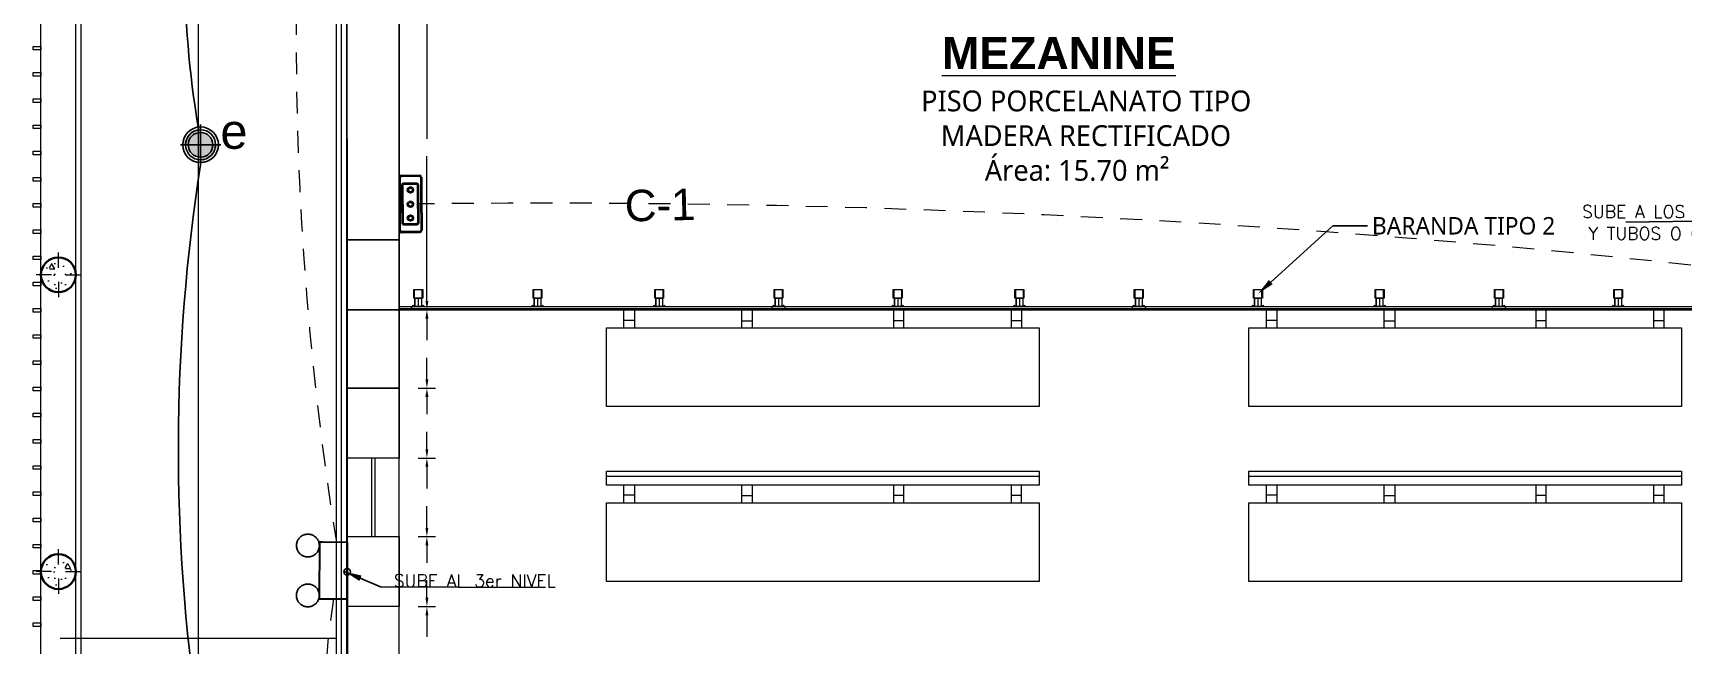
# Model space of a CAD drawing. Header units: metres. Extents: x 44.2 to 92, y 190.7 to 278.8.
# Drawn here: x 64.72 to 74.16, y 267.83 to 271.33 of the extents above; entities that cross this region are included whole.
import ezdxf
from ezdxf import colors
from ezdxf.entities.mleader import LeaderData, LeaderLine
from ezdxf.math import Vec2, Vec3

# ---------------------------------------------------------------- set-up
doc = ezdxf.new("R2010")
doc.units = ezdxf.units.M
doc.set_wipeout_variables(frame=1)
doc.linetypes.add('CONTINUA', pattern=[0])
doc.linetypes.add('HIDDEN2', pattern=[0.1875, 0.125, -0.0625])
for name, color, linetype, lineweight in [('A-DOOR', 31, 'Continuous', 18), ('corriente debil', 30, 'Continuous', 15), ('Cotas varias El', 253, 'Continuous', 13), ('Emergencia', 20, 'Continuous', 25), ('Structural - Bearing_Pen_No__20', 1, 'Continuous', 0), ('TOMACORRIENTE', 5, 'HIDDEN2', 30)]:
    doc.layers.add(name, color=color, linetype=linetype, lineweight=lineweight)
doc.layers.add('ALUMBRADO', color=1, linetype='Continuous')
doc.layers.add('Structural - Bearing_Pen_No__169', color=7, linetype='Continuous', lineweight=13, true_color=0x68b353)
doc.layers.add('Structural - Bearing_Pen_No__28', color=7, linetype='Continuous', lineweight=35, true_color=0xa80f02)
doc.styles.add('01COTAS', font='romans.shx')
doc.styles.add('Generales', font='trebuc.ttf', dxfattribs={"height": 0.22})
doc.styles.add('GENERATED_STYLE_3', font='romand.shx')
doc.styles.add('Santa Rosa 1 50', font='trebuc.ttf')
doc.styles.get("Standard").update_dxf_attribs({"font": 'arial.ttf'})
doc.dimstyles.new('DIM-50-PLANTA', dxfattribs={"dimscale": 0.05, "dimtxt": 2, "dimasz": 2, "dimexe": 2, "dimexo": 2, "dimgap": 1, "dimtad": 1, "dimdec": 0, "dimlfac": 1000, "dimdsep": 46, "dimtxsty": '01COTAS', "dimcen": 25, "dimclrd": 9, "dimclre": 9, "dimclrt": 7, "dimadec": 0, "dimazin": 0, "dimtfac": 1, "dimtdec": 0, "dimtmove": 2, "dimatfit": 3, "dimfxl": 1, "dimtolj": 1, "dimtzin": 0, "dimarcsym": 0})

# ---------------------------------------------------------------- blocks, each defined once
blk = doc.blocks.new('CC 20')
at = {"layer": 'Structural - Bearing_Pen_No__169', "linetype": 'Continuous', "lineweight": 13, "true_color": 0x68b353}
h = blk.add_hatch(dxfattribs=at)
h.set_pattern_fill('STRUCTURAL_CONCRETE', color=85, scale=0.5, style=0, pattern_type=2)
h.set_pattern_definition([(0, (2785.2431, 1847.3841), (0, 0.31177), [0.03, -0.15]), (0, (2785.3331, 1847.54), (0, 0.31177), [0.03, -0.15]), (60, (2785.2431, 1847.3841), (-0.27, 0.155885), [0.03, -0.15]), (60, (2785.4231, 1847.3841), (-0.27, 0.155885), [0.03, -0.15]), (120, (2785.2731, 1847.3841), (0.27, 0.155885), [0.03, -0.15]), (120, (2785.4531, 1847.3841), (0.27, 0.155885), [0.03, -0.15]), (0, (2785.243096, 1847.414107), (0, 0.06), [0, -0.06, 0, -0.09]), (45, (2785.273096, 1847.414107), (-0.0424264, 0.0424264), [0, -0.045, 0, -0.075])])
h.paths.add_polyline_path([(2788.203, 1849.663), (2788.303, 1849.763), (2788.203, 1849.863), (2788.1039, 1849.7762)])
at = {"layer": 'Structural - Bearing_Pen_No__20', "color": 1, "linetype": 'Continuous', "lineweight": 0}
for p, q in [((2788.203, 1849.803), (2788.203, 1849.8905)), ((2788.163, 1849.763), (2788.0755, 1849.763)), ((2788.203, 1849.723), (2788.203, 1849.6355)), ((2788.243, 1849.763), (2788.3305, 1849.763))]:
    blk.add_line(p, q, dxfattribs=at)
at = {"layer": 'Structural - Bearing_Pen_No__28', "color": 14, "linetype": 'Continuous', "lineweight": 35, "true_color": 0xa80f02}
blk.add_circle((2788.203, 1849.763), 0.1, dxfattribs=at)
blk = doc.blocks.new('A$Cbbd7e0fc')
at = {"linetype": 'ByBlock'}
for p, q in [((-1.2377, 0.55), (-1.2377, 0.63)), ((-1.2377, 0.63), (1.2377, 0.63)), ((1.2377, 0.6), (-1.2377, 0.6)), ((1.2377, 0.63), (1.2377, 0.55)), ((1.2377, 0.55), (-1.2377, 0.55)), ((-1.1377, 0.45), (-1.1377, 0.55)), ((-1.0777, 0.4925), (-1.1377, 0.4925)), ((-1.0777, 0.55), (-1.0777, 0.45)), ((-0.4638, 0.45), (-0.4638, 0.5475)), ((-0.4037, 0.49), (-0.4638, 0.49)), ((-0.4037, 0.5475), (-0.4037, 0.45)), ((0.4037, 0.55), (0.4037, 0.45)), ((0.4037, 0.4925), (0.4638, 0.4925)), ((0.4638, 0.45), (0.4638, 0.55)), ((1.0777, 0.55), (1.0777, 0.45)), ((1.0777, 0.4925), (1.1377, 0.4925)), ((1.1377, 0.45), (1.1377, 0.55)), ((-1.2377, 0), (-1.2377, 0.45)), ((-1.2377, 0.45), (1.2377, 0.45)), ((1.2377, 0.45), (1.2377, 0)), ((1.2377, 0), (-1.2377, 0))]:
    blk.add_line(p, q, dxfattribs=at)
blk = doc.blocks.new('LED PASILLO')
at = {"layer": 'ALUMBRADO'}
h = blk.add_hatch(color=202, dxfattribs=at)
h.dxf.hatch_style = 1
edge = h.paths.add_edge_path()
edge.add_line((0, 0.138), (0, -0.138))
edge.add_line((-0.138, 0), (0.138, 0))
edge = h.paths.add_edge_path()
edge.add_line((0, 0), (0, 0.085))
edge.add_arc((0, 0), 0.0845, 90, 180)
edge.add_line((-0.085, 0), (0, 0))
edge = h.paths.add_edge_path()
edge.add_line((0.085, 0), (0, 0))
edge.add_line((0, 0), (0, -0.085))
edge.add_arc((0, 0), 0.0845, 270, 360)
at = {"layer": 'ALUMBRADO', "color": 202}
for points in [[(0, 0.138), (0, -0.138)], [(-0.138, 0), (0.138, 0)]]:
    blk.add_lwpolyline(points, dxfattribs=at)
for radius in [0.122, 0.103, 0.0845]:
    blk.add_circle((0, 0), radius, dxfattribs=at)
blk = doc.blocks.new('dir')
at = {"layer": 'A-DOOR', "color": 2, "lineweight": 40}
for centre in [(114.3737, 247.0265), (114.4555, 247.0265), (114.5341, 247.0265)]:
    blk.add_circle(centre, 0.0144, dxfattribs=at)
at = {"layer": 'ALUMBRADO', "color": 5, "lineweight": 40}
for p, q in [((114.2922, 246.9746), (114.2916, 247.078)), ((114.3009, 247.0874), (114.4013, 247.088)), ((114.3378, 247.0621), (114.3383, 246.9886)), ((114.3378, 247.0621), (114.3383, 246.9886)), ((114.5598, 247.0728), (114.3472, 247.0716)), ((114.403, 247.0719), (114.3472, 247.0716)), ((114.4013, 247.088), (114.6056, 247.0892)), ((114.5598, 247.0728), (114.403, 247.0719)), ((114.5696, 246.99), (114.5692, 247.0634)), ((114.5696, 246.99), (114.5692, 247.0634)), ((114.615, 247.0798), (114.6156, 246.9764)), ((114.5696, 246.9668), (114.3016, 246.9652)), ((114.3477, 246.9793), (114.5603, 246.9805)), ((114.3477, 246.9793), (114.5045, 246.9802)), ((114.6063, 246.967), (114.5696, 246.9668))]:
    blk.add_line(p, q, dxfattribs=at)
for centre, start, end in [((114.301, 247.078), 90.32796, 180.32796), ((114.3472, 247.0622), 90.32796, 180.32796), ((114.3472, 247.0622), 90.32796, 180.32796), ((114.5598, 247.0634), 0.32796, 90.32796), ((114.5598, 247.0634), 0.32796, 90.32796), ((114.6056, 247.0798), 0.32796, 90.32796), ((114.3015, 246.9746), 180.32796, 270.32796), ((114.3476, 246.9887), 180.32796, 270.32796), ((114.3476, 246.9887), 180.32796, 270.32796), ((114.5602, 246.9899), 270.32796, 0.32796), ((114.5602, 246.9899), 270.32796, 0.32796), ((114.6062, 246.9764), 270.32796, 0.32796)]:
    blk.add_arc(centre, 0.00937, start, end, dxfattribs=at)
blk = doc.blocks.new('Emergencia')
blk.add_lwpolyline([(0, 0), (0, 0)])
at = {"layer": 'Emergencia', "color": 5, "lineweight": 30}
for points in [[(0.25, -0.25), (0.25, 0), (-0.25, 0), (-0.25, -0.25)], [(-0.25, -0.222), (-0.25, -0.25), (0.25, -0.25), (0.25, -0.222)]]:
    blk.add_lwpolyline(points, dxfattribs=at)
at = {"color": 1, "lineweight": 5}
for points in [[(-0.171, -0.263), (-0.164, -0.267), (-0.158, -0.272), (-0.152, -0.277), (-0.146, -0.283), (-0.141, -0.289), (-0.136, -0.295), (-0.132, -0.302), (-0.129, -0.309), (-0.126, -0.316), (-0.123, -0.324), (-0.121, -0.332), (-0.12, -0.34), (-0.12, -0.348), (-0.12, -0.355), (-0.12, -0.363), (-0.121, -0.371), (-0.123, -0.379), (-0.126, -0.387), (-0.129, -0.394), (-0.133, -0.401), (-0.137, -0.408), (-0.141, -0.414), (-0.147, -0.42), (-0.152, -0.426), (-0.158, -0.431), (-0.165, -0.436), (-0.172, -0.44), (-0.179, -0.443), (-0.186, -0.447), (-0.194, -0.449), (-0.201, -0.451), (-0.209, -0.452), (-0.217, -0.453), (-0.225, -0.453), (-0.233, -0.452), (-0.241, -0.451), (-0.249, -0.449), (-0.256, -0.446), (-0.264, -0.443), (-0.271, -0.44), (-0.277, -0.436), (-0.284, -0.431), (-0.29, -0.426), (-0.295, -0.42), (-0.301, -0.414), (-0.305, -0.408), (-0.309, -0.401), (-0.313, -0.394), (-0.316, -0.386), (-0.319, -0.379), (-0.32, -0.371), (-0.322, -0.363), (-0.322, -0.355), (-0.322, -0.347), (-0.322, -0.339), (-0.32, -0.331), (-0.318, -0.324), (-0.316, -0.316), (-0.313, -0.309), (-0.309, -0.302), (-0.305, -0.295), (-0.3, -0.288), (-0.295, -0.282), (-0.29, -0.277), (-0.284, -0.272), (-0.277, -0.267), (-0.27, -0.263), (-0.263, -0.259), (-0.256, -0.256), (-0.248, -0.254), (-0.241, -0.252), (-0.233, -0.251), (-0.225, -0.25), (-0.217, -0.25), (-0.209, -0.251), (-0.201, -0.252), (-0.193, -0.254), (-0.186, -0.256), (-0.178, -0.259)], [(0.171, -0.263), (0.164, -0.267), (0.158, -0.272), (0.152, -0.277), (0.146, -0.283), (0.141, -0.289), (0.136, -0.295), (0.132, -0.302), (0.129, -0.309), (0.126, -0.316), (0.123, -0.324), (0.121, -0.332), (0.12, -0.34), (0.12, -0.348), (0.12, -0.355), (0.12, -0.363), (0.121, -0.371), (0.123, -0.379), (0.126, -0.387), (0.129, -0.394), (0.133, -0.401), (0.137, -0.408), (0.141, -0.414), (0.147, -0.42), (0.152, -0.426), (0.158, -0.431), (0.165, -0.436), (0.172, -0.44), (0.179, -0.443), (0.186, -0.447), (0.194, -0.449), (0.201, -0.451), (0.209, -0.452), (0.217, -0.453), (0.225, -0.453), (0.233, -0.452), (0.241, -0.451), (0.249, -0.449), (0.256, -0.446), (0.264, -0.443), (0.271, -0.44), (0.277, -0.436), (0.284, -0.431), (0.29, -0.426), (0.295, -0.42), (0.301, -0.414), (0.305, -0.408), (0.309, -0.401), (0.313, -0.394), (0.316, -0.386), (0.319, -0.379), (0.32, -0.371), (0.322, -0.363), (0.322, -0.355), (0.322, -0.347), (0.322, -0.339), (0.32, -0.331), (0.318, -0.324), (0.316, -0.316), (0.313, -0.309), (0.309, -0.302), (0.305, -0.295), (0.3, -0.288), (0.295, -0.282), (0.29, -0.277), (0.284, -0.272), (0.277, -0.267), (0.27, -0.263), (0.263, -0.259), (0.256, -0.256), (0.248, -0.254), (0.241, -0.252), (0.233, -0.251), (0.225, -0.25), (0.217, -0.25), (0.209, -0.251), (0.201, -0.252), (0.193, -0.254), (0.186, -0.256), (0.178, -0.259)]]:
    blk.add_wipeout(points, dxfattribs=at).dxf.layer = 'Emergencia'
at = {"layer": 'Emergencia', "color": 30, "true_color": 0xf26722}
for points in [[(-0.171, -0.263), (-0.164, -0.267), (-0.158, -0.272), (-0.152, -0.277), (-0.146, -0.283), (-0.141, -0.289), (-0.136, -0.295), (-0.132, -0.302), (-0.129, -0.309), (-0.126, -0.316), (-0.123, -0.324), (-0.121, -0.332), (-0.12, -0.34), (-0.12, -0.348), (-0.12, -0.355), (-0.12, -0.363), (-0.121, -0.371), (-0.123, -0.379), (-0.126, -0.387), (-0.129, -0.394), (-0.133, -0.401), (-0.137, -0.408), (-0.141, -0.414), (-0.147, -0.42), (-0.152, -0.426), (-0.158, -0.431), (-0.165, -0.436), (-0.172, -0.44), (-0.179, -0.443), (-0.186, -0.447), (-0.194, -0.449), (-0.201, -0.451), (-0.209, -0.452), (-0.217, -0.453), (-0.225, -0.453), (-0.233, -0.452), (-0.241, -0.451), (-0.249, -0.449), (-0.256, -0.446), (-0.264, -0.443), (-0.271, -0.44), (-0.277, -0.436), (-0.284, -0.431), (-0.29, -0.426), (-0.295, -0.42), (-0.301, -0.414), (-0.305, -0.408), (-0.309, -0.401), (-0.313, -0.394), (-0.316, -0.386), (-0.319, -0.379), (-0.32, -0.371), (-0.322, -0.363), (-0.322, -0.355), (-0.322, -0.347), (-0.322, -0.339), (-0.32, -0.331), (-0.318, -0.324), (-0.316, -0.316), (-0.313, -0.309), (-0.309, -0.302), (-0.305, -0.295), (-0.3, -0.288), (-0.295, -0.282), (-0.29, -0.277), (-0.284, -0.272), (-0.277, -0.267), (-0.27, -0.263), (-0.263, -0.259), (-0.256, -0.256), (-0.248, -0.254), (-0.241, -0.252), (-0.233, -0.251), (-0.225, -0.25), (-0.217, -0.25), (-0.209, -0.251), (-0.201, -0.252), (-0.193, -0.254), (-0.186, -0.256), (-0.178, -0.259)], [(0.171, -0.263), (0.164, -0.267), (0.158, -0.272), (0.152, -0.277), (0.146, -0.283), (0.141, -0.289), (0.136, -0.295), (0.132, -0.302), (0.129, -0.309), (0.126, -0.316), (0.123, -0.324), (0.121, -0.332), (0.12, -0.34), (0.12, -0.348), (0.12, -0.355), (0.12, -0.363), (0.121, -0.371), (0.123, -0.379), (0.126, -0.387), (0.129, -0.394), (0.133, -0.401), (0.137, -0.408), (0.141, -0.414), (0.147, -0.42), (0.152, -0.426), (0.158, -0.431), (0.165, -0.436), (0.172, -0.44), (0.179, -0.443), (0.186, -0.447), (0.194, -0.449), (0.201, -0.451), (0.209, -0.452), (0.217, -0.453), (0.225, -0.453), (0.233, -0.452), (0.241, -0.451), (0.249, -0.449), (0.256, -0.446), (0.264, -0.443), (0.271, -0.44), (0.277, -0.436), (0.284, -0.431), (0.29, -0.426), (0.295, -0.42), (0.301, -0.414), (0.305, -0.408), (0.309, -0.401), (0.313, -0.394), (0.316, -0.386), (0.319, -0.379), (0.32, -0.371), (0.322, -0.363), (0.322, -0.355), (0.322, -0.347), (0.322, -0.339), (0.32, -0.331), (0.318, -0.324), (0.316, -0.316), (0.313, -0.309), (0.309, -0.302), (0.305, -0.295), (0.3, -0.288), (0.295, -0.282), (0.29, -0.277), (0.284, -0.272), (0.277, -0.267), (0.27, -0.263), (0.263, -0.259), (0.256, -0.256), (0.248, -0.254), (0.241, -0.252), (0.233, -0.251), (0.225, -0.25), (0.217, -0.25), (0.209, -0.251), (0.201, -0.252), (0.193, -0.254), (0.186, -0.256), (0.178, -0.259)]]:
    blk.add_lwpolyline(points, close=True, dxfattribs=at)

msp = doc.modelspace()

# ---------------------------------------------------------------- linework, layer by layer
at = {"layer": 'ALUMBRADO', "linetype": 'CONTINUA', "lineweight": 25}
for centre, radius, start, end in [((70.9965, 271.6992), 5.4089, 169.71496, 189.61531), ((76.0855, 268.9489), 10.5359, 171.09777, 188.43499)]:
    msp.add_arc(centre, radius, start, end, dxfattribs=at)
at = {"layer": 'Cotas varias El'}
for p, q in [((64.7635, 267.4034), (64.7635, 273.5076)), ((64.9635, 267.4034), (64.9635, 273.4575)), ((64.9935, 267.4034), (64.9935, 273.4275)), ((66.4536, 267.4034), (66.4536, 271.8076)), ((66.4836, 267.4034), (66.4836, 271.8076)), ((66.5136, 267.4034), (66.5136, 271.8076)), ((66.8136, 267.4034), (66.8136, 271.6076)), ((66.9715, 271.5576), (66.9715, 270.7289)), ((66.9715, 269.8002), (66.9715, 270.6289)), ((66.903, 269.8163), (66.9411, 269.8163)), ((66.903, 269.7696), (66.903, 269.8163)), ((66.903, 269.8163), (66.903, 269.7696)), ((66.903, 269.8163), (66.9411, 269.8163)), ((66.903, 269.7696), (66.903, 269.8163)), ((66.903, 269.8163), (66.903, 269.7696)), ((66.9221, 269.8163), (66.9221, 269.7696)), ((66.9221, 269.8163), (66.9221, 269.7696)), ((66.9411, 269.8163), (66.9411, 269.7696)), ((66.9411, 269.8163), (66.9411, 269.7696)), ((66.9411, 269.8163), (66.9411, 269.7696)), ((66.9411, 269.8163), (66.9411, 269.7696)), ((67.585, 269.8163), (67.6231, 269.8163)), ((67.585, 269.7696), (67.585, 269.8163)), ((67.585, 269.8163), (67.585, 269.7696)), ((67.585, 269.8163), (67.6231, 269.8163)), ((67.585, 269.7696), (67.585, 269.8163)), ((67.585, 269.8163), (67.585, 269.7696)), ((67.6041, 269.8163), (67.6041, 269.7696)), ((67.6041, 269.8163), (67.6041, 269.7696)), ((67.6231, 269.8163), (67.6231, 269.7696)), ((67.6231, 269.8163), (67.6231, 269.7696)), ((67.6231, 269.8163), (67.6231, 269.7696)), ((67.6231, 269.8163), (67.6231, 269.7696)), ((68.281, 269.8163), (68.3191, 269.8163)), ((68.281, 269.7696), (68.281, 269.8163)), ((68.281, 269.8163), (68.281, 269.7696)), ((68.281, 269.8163), (68.3191, 269.8163)), ((68.281, 269.7696), (68.281, 269.8163)), ((68.281, 269.8163), (68.281, 269.7696)), ((68.3001, 269.8163), (68.3001, 269.7696)), ((68.3001, 269.8163), (68.3001, 269.7696)), ((68.3191, 269.8163), (68.3191, 269.7696)), ((68.3191, 269.8163), (68.3191, 269.7696)), ((68.3191, 269.8163), (68.3191, 269.7696)), ((68.3191, 269.8163), (68.3191, 269.7696)), ((68.9639, 269.8163), (69.002, 269.8163)), ((68.9639, 269.7696), (68.9639, 269.8163)), ((68.9639, 269.8163), (68.9639, 269.7696)), ((68.9639, 269.8163), (69.002, 269.8163)), ((68.9639, 269.7696), (68.9639, 269.8163)), ((68.9639, 269.8163), (68.9639, 269.7696)), ((68.9639, 269.8163), (69.002, 269.8163)), ((68.9639, 269.7696), (68.9639, 269.8163)), ((68.9639, 269.8163), (68.9639, 269.7696)), ((68.9639, 269.8163), (69.002, 269.8163)), ((68.9639, 269.7696), (68.9639, 269.8163)), ((68.9639, 269.8163), (68.9639, 269.7696)), ((68.983, 269.8163), (68.983, 269.7696)), ((68.983, 269.8163), (68.983, 269.7696)), ((68.983, 269.8163), (68.983, 269.7696)), ((68.983, 269.8163), (68.983, 269.7696)), ((69.002, 269.8163), (69.002, 269.7696)), ((69.002, 269.8163), (69.002, 269.7696)), ((69.002, 269.8163), (69.002, 269.7696)), ((69.002, 269.8163), (69.002, 269.7696)), ((69.002, 269.8163), (69.002, 269.7696)), ((69.002, 269.8163), (69.002, 269.7696)), ((69.002, 269.8163), (69.002, 269.7696)), ((69.002, 269.8163), (69.002, 269.7696)), ((69.6459, 269.8163), (69.684, 269.8163)), ((69.6459, 269.7696), (69.6459, 269.8163)), ((69.6459, 269.8163), (69.6459, 269.7696)), ((69.6459, 269.8163), (69.684, 269.8163)), ((69.6459, 269.7696), (69.6459, 269.8163)), ((69.6459, 269.8163), (69.6459, 269.7696)), ((69.665, 269.8163), (69.665, 269.7696)), ((69.665, 269.8163), (69.665, 269.7696)), ((69.684, 269.8163), (69.684, 269.7696)), ((69.684, 269.8163), (69.684, 269.7696)), ((69.684, 269.8163), (69.684, 269.7696)), ((69.684, 269.8163), (69.684, 269.7696)), ((70.3419, 269.8163), (70.38, 269.8163)), ((70.3419, 269.7696), (70.3419, 269.8163)), ((70.3419, 269.8163), (70.3419, 269.7696)), ((70.3419, 269.8163), (70.38, 269.8163)), ((70.3419, 269.7696), (70.3419, 269.8163)), ((70.3419, 269.8163), (70.3419, 269.7696)), ((70.361, 269.8163), (70.361, 269.7696)), ((70.361, 269.8163), (70.361, 269.7696)), ((70.38, 269.8163), (70.38, 269.7696)), ((70.38, 269.8163), (70.38, 269.7696)), ((70.38, 269.8163), (70.38, 269.7696)), ((70.38, 269.8163), (70.38, 269.7696)), ((71.0248, 269.8163), (71.0629, 269.8163)), ((71.0248, 269.7696), (71.0248, 269.8163)), ((71.0248, 269.8163), (71.0248, 269.7696)), ((71.0248, 269.8163), (71.0629, 269.8163)), ((71.0248, 269.7696), (71.0248, 269.8163)), ((71.0248, 269.8163), (71.0248, 269.7696)), ((71.0248, 269.8163), (71.0629, 269.8163)), ((71.0248, 269.7696), (71.0248, 269.8163)), ((71.0248, 269.8163), (71.0248, 269.7696)), ((71.0248, 269.8163), (71.0629, 269.8163)), ((71.0248, 269.7696), (71.0248, 269.8163)), ((71.0248, 269.8163), (71.0248, 269.7696)), ((71.0439, 269.8163), (71.0439, 269.7696)), ((71.0439, 269.8163), (71.0439, 269.7696)), ((71.0439, 269.8163), (71.0439, 269.7696)), ((71.0439, 269.8163), (71.0439, 269.7696)), ((71.0629, 269.8163), (71.0629, 269.7696)), ((71.0629, 269.8163), (71.0629, 269.7696)), ((71.0629, 269.8163), (71.0629, 269.7696)), ((71.0629, 269.8163), (71.0629, 269.7696)), ((71.0629, 269.8163), (71.0629, 269.7696)), ((71.0629, 269.8163), (71.0629, 269.7696)), ((71.0629, 269.8163), (71.0629, 269.7696)), ((71.0629, 269.8163), (71.0629, 269.7696)), ((71.7068, 269.8163), (71.7449, 269.8163)), ((71.7068, 269.7696), (71.7068, 269.8163)), ((71.7068, 269.8163), (71.7068, 269.7696)), ((71.7068, 269.8163), (71.7449, 269.8163)), ((71.7068, 269.7696), (71.7068, 269.8163)), ((71.7068, 269.8163), (71.7068, 269.7696)), ((71.7259, 269.8163), (71.7259, 269.7696)), ((71.7259, 269.8163), (71.7259, 269.7696)), ((71.7449, 269.8163), (71.7449, 269.7696)), ((71.7449, 269.8163), (71.7449, 269.7696)), ((71.7449, 269.8163), (71.7449, 269.7696)), ((71.7449, 269.8163), (71.7449, 269.7696)), ((72.4028, 269.8163), (72.4409, 269.8163)), ((72.4028, 269.7696), (72.4028, 269.8163)), ((72.4028, 269.8163), (72.4028, 269.7696)), ((72.4028, 269.8163), (72.4409, 269.8163)), ((72.4028, 269.7696), (72.4028, 269.8163)), ((72.4028, 269.8163), (72.4028, 269.7696)), ((72.4219, 269.8163), (72.4219, 269.7696)), ((72.4219, 269.8163), (72.4219, 269.7696)), ((72.4409, 269.8163), (72.4409, 269.7696)), ((72.4409, 269.8163), (72.4409, 269.7696)), ((72.4409, 269.8163), (72.4409, 269.7696)), ((72.4409, 269.8163), (72.4409, 269.7696)), ((73.0857, 269.8163), (73.1238, 269.8163)), ((73.0857, 269.7696), (73.0857, 269.8163)), ((73.0857, 269.8163), (73.0857, 269.7696)), ((73.0857, 269.8163), (73.1238, 269.8163)), ((73.0857, 269.7696), (73.0857, 269.8163)), ((73.0857, 269.8163), (73.0857, 269.7696)), ((73.0857, 269.8163), (73.1238, 269.8163)), ((73.0857, 269.7696), (73.0857, 269.8163)), ((73.0857, 269.8163), (73.0857, 269.7696)), ((73.0857, 269.8163), (73.1238, 269.8163)), ((73.0857, 269.7696), (73.0857, 269.8163)), ((73.0857, 269.8163), (73.0857, 269.7696)), ((73.1048, 269.8163), (73.1048, 269.7696)), ((73.1048, 269.8163), (73.1048, 269.7696)), ((73.1048, 269.8163), (73.1048, 269.7696)), ((73.1048, 269.8163), (73.1048, 269.7696)), ((73.1238, 269.8163), (73.1238, 269.7696)), ((73.1238, 269.8163), (73.1238, 269.7696)), ((73.1238, 269.8163), (73.1238, 269.7696)), ((73.1238, 269.8163), (73.1238, 269.7696)), ((73.1238, 269.8163), (73.1238, 269.7696)), ((73.1238, 269.8163), (73.1238, 269.7696)), ((73.1238, 269.8163), (73.1238, 269.7696)), ((73.1238, 269.8163), (73.1238, 269.7696)), ((73.7677, 269.8163), (73.8058, 269.8163)), ((73.7677, 269.7696), (73.7677, 269.8163)), ((73.7677, 269.8163), (73.7677, 269.7696)), ((73.7677, 269.8163), (73.8058, 269.8163)), ((73.7677, 269.7696), (73.7677, 269.8163)), ((73.7677, 269.8163), (73.7677, 269.7696)), ((73.7868, 269.8163), (73.7868, 269.7696)), ((73.7868, 269.8163), (73.7868, 269.7696)), ((73.8058, 269.8163), (73.8058, 269.7696)), ((73.8058, 269.8163), (73.8058, 269.7696)), ((73.8058, 269.8163), (73.8058, 269.7696)), ((73.8058, 269.8163), (73.8058, 269.7696)), ((66.8136, 269.7502), (75.2697, 269.7496)), ((66.9407, 269.7696), (66.9026, 269.7696)), ((66.9407, 269.7696), (66.9026, 269.7696)), ((66.9215, 269.7502), (67.0215, 269.7502)), ((66.9215, 269.7502), (67.0215, 269.7502)), ((66.9715, 269.7002), (66.9715, 269.576)), ((67.6231, 269.7696), (67.585, 269.7696)), ((67.6231, 269.7696), (67.585, 269.7696)), ((68.0987, 269.6459), (68.0987, 269.7459)), ((68.1587, 269.7459), (68.1587, 269.6459)), ((68.3191, 269.7696), (68.281, 269.7696)), ((68.3191, 269.7696), (68.281, 269.7696)), ((68.7727, 269.6459), (68.7727, 269.7434)), ((68.8327, 269.7434), (68.8327, 269.6459)), ((69.0016, 269.7696), (68.9635, 269.7696)), ((69.0016, 269.7696), (68.9635, 269.7696)), ((69.002, 269.7696), (68.9639, 269.7696)), ((69.002, 269.7696), (68.9639, 269.7696)), ((69.6402, 269.7459), (69.6402, 269.6459)), ((69.684, 269.7696), (69.6459, 269.7696)), ((69.684, 269.7696), (69.6459, 269.7696)), ((69.7002, 269.6459), (69.7002, 269.7459)), ((70.3142, 269.7459), (70.3142, 269.6459)), ((70.38, 269.7696), (70.3419, 269.7696)), ((70.38, 269.7696), (70.3419, 269.7696)), ((70.3742, 269.6459), (70.3742, 269.7459)), ((71.0625, 269.7696), (71.0244, 269.7696)), ((71.0625, 269.7696), (71.0244, 269.7696)), ((71.0629, 269.7696), (71.0248, 269.7696)), ((71.0629, 269.7696), (71.0248, 269.7696)), ((71.7449, 269.7696), (71.7068, 269.7696)), ((71.7449, 269.7696), (71.7068, 269.7696)), ((71.7742, 269.6459), (71.7742, 269.7459)), ((71.8342, 269.7459), (71.8342, 269.6459)), ((72.4409, 269.7696), (72.4028, 269.7696)), ((72.4409, 269.7696), (72.4028, 269.7696)), ((72.4482, 269.6459), (72.4482, 269.7434)), ((72.5082, 269.7434), (72.5082, 269.6459)), ((73.1234, 269.7696), (73.0853, 269.7696)), ((73.1234, 269.7696), (73.0853, 269.7696)), ((73.1238, 269.7696), (73.0857, 269.7696)), ((73.1238, 269.7696), (73.0857, 269.7696)), ((73.3157, 269.7459), (73.3157, 269.6459)), ((73.3757, 269.6459), (73.3757, 269.7459)), ((73.8058, 269.7696), (73.7677, 269.7696)), ((73.8058, 269.7696), (73.7677, 269.7696)), ((73.9896, 269.7459), (73.9896, 269.6459)), ((74.0496, 269.6459), (74.0496, 269.7459)), ((67.9987, 269.1959), (67.9987, 269.6459)), ((67.9987, 269.6459), (70.4742, 269.6459)), ((68.1587, 269.6884), (68.0987, 269.6884)), ((68.8327, 269.6859), (68.7727, 269.6859)), ((69.6402, 269.6884), (69.7002, 269.6884)), ((70.3142, 269.6884), (70.3742, 269.6884)), ((70.4742, 269.6459), (70.4742, 269.1959)), ((71.6742, 269.1959), (71.6742, 269.6459)), ((71.6742, 269.6459), (74.1496, 269.6459)), ((71.8342, 269.6884), (71.7742, 269.6884)), ((72.5082, 269.6859), (72.4482, 269.6859)), ((73.3157, 269.6884), (73.3757, 269.6884)), ((73.9896, 269.6884), (74.0496, 269.6884)), ((74.1496, 269.6459), (74.1496, 269.1959)), ((66.9715, 269.3518), (66.9715, 269.476)), ((66.9215, 269.3018), (67.0215, 269.3018)), ((66.9215, 269.3018), (67.0215, 269.3018)), ((66.9715, 269.2518), (66.9715, 269.1518)), ((70.4742, 269.1959), (67.9987, 269.1959)), ((74.1496, 269.1959), (71.6742, 269.1959)), ((66.9715, 268.9518), (66.9715, 269.0518)), ((66.6536, 268.9018), (66.6536, 268.4534)), ((66.6736, 268.9018), (66.6736, 268.4534)), ((66.9215, 268.9018), (67.0215, 268.9018)), ((66.9215, 268.9018), (67.0215, 268.9018)), ((66.9715, 268.8518), (66.9715, 268.7268)), ((66.9715, 268.5018), (66.9715, 268.6268)), ((66.9215, 268.4518), (67.0215, 268.4518)), ((66.9215, 268.4518), (67.0215, 268.4518)), ((66.9715, 268.4018), (66.9715, 268.3018)), ((66.9715, 268.1018), (66.9715, 268.2018)), ((66.9215, 268.0518), (67.0215, 268.0518)), ((66.9215, 268.0518), (67.0215, 268.0518)), ((66.9715, 268.0018), (66.9715, 267.8776)), ((66.4536, 267.8696), (64.8736, 267.8696))]:
    msp.add_line(p, q, dxfattribs=at)
msp.add_lwpolyline([(65.6636, 271.9076), (65.6636, 267.4034, 0.468968), (72.0216, 262.1155)], format="xyb", dxfattribs=at)
msp.add_lwpolyline([(75.5695, 271.9076), (66.5136, 271.9076), (66.5181, 267.2012, 0.956225), (75.565, 267.2005), (75.5695, 271.9076)], format="xyb", close=True, dxfattribs=at)
for points in [[(66.5136, 271.6076), (66.8136, 271.6076), (66.8136, 270.1502), (66.5136, 270.1502)], [(64.7635, 271.237), (64.718, 271.237), (64.718, 271.2576), (64.7635, 271.2576)], [(64.7635, 271.087), (64.718, 271.087), (64.718, 271.1076), (64.7635, 271.1076)], [(64.7635, 270.937), (64.718, 270.937), (64.718, 270.9576), (64.7635, 270.9576)], [(64.7635, 270.787), (64.718, 270.787), (64.718, 270.8076), (64.7635, 270.8076)], [(64.7635, 270.637), (64.718, 270.637), (64.718, 270.6576), (64.7635, 270.6576)], [(64.7635, 270.487), (64.718, 270.487), (64.718, 270.5076), (64.7635, 270.5076)], [(64.7635, 270.337), (64.718, 270.337), (64.718, 270.3576), (64.7635, 270.3576)], [(64.7635, 270.187), (64.718, 270.187), (64.718, 270.2076), (64.7635, 270.2076)], [(64.7635, 270.037), (64.718, 270.037), (64.718, 270.0576), (64.7635, 270.0576)], [(64.7635, 269.887), (64.718, 269.887), (64.718, 269.9076), (64.7635, 269.9076)], [(66.9475, 269.8163), (66.9452, 269.8163), (66.8967, 269.8163), (66.8967, 269.8186), (66.8967, 269.8648), (66.8967, 269.8671), (66.9475, 269.8671), (66.9475, 269.8648)], [(66.9452, 269.8186), (66.9452, 269.8648), (66.899, 269.8648), (66.899, 269.8186)], [(69.0084, 269.8163), (69.0061, 269.8163), (68.9576, 269.8163), (68.9576, 269.8186), (68.9576, 269.8648), (68.9576, 269.8671), (69.0084, 269.8671), (69.0084, 269.8648)], [(69.0061, 269.8186), (69.0061, 269.8648), (68.9599, 269.8648), (68.9599, 269.8186)], [(71.0693, 269.8163), (71.067, 269.8163), (71.0185, 269.8163), (71.0185, 269.8186), (71.0185, 269.8648), (71.0185, 269.8671), (71.0693, 269.8671), (71.0693, 269.8648)], [(71.067, 269.8186), (71.067, 269.8648), (71.0208, 269.8648), (71.0208, 269.8186)], [(73.1302, 269.8163), (73.1279, 269.8163), (73.0794, 269.8163), (73.0794, 269.8186), (73.0794, 269.8648), (73.0794, 269.8671), (73.1302, 269.8671), (73.1302, 269.8648)], [(73.1279, 269.8186), (73.1279, 269.8648), (73.0817, 269.8648), (73.0817, 269.8186)], [(64.7635, 269.737), (64.718, 269.737), (64.718, 269.7576), (64.7635, 269.7576)], [(66.5136, 269.7502), (66.8136, 269.7502), (66.8136, 269.3018), (66.5136, 269.3018)], [(66.8836, 269.7663), (66.8136, 269.7663), (66.8136, 269.7583), (66.8836, 269.7583)], [(66.8836, 269.7583), (69.0211, 269.7583), (69.0211, 269.7663), (66.8836, 269.7663)], [(68.9445, 269.7583), (71.082, 269.7583), (71.082, 269.7663), (68.9445, 269.7663)], [(71.0054, 269.7583), (73.1429, 269.7583), (73.1429, 269.7663), (71.0054, 269.7663)], [(73.0663, 269.7583), (75.2038, 269.7583), (75.2038, 269.7663), (73.0663, 269.7663)], [(64.7635, 269.587), (64.718, 269.587), (64.718, 269.6076), (64.7635, 269.6076)], [(64.7635, 269.437), (64.718, 269.437), (64.718, 269.4576), (64.7635, 269.4576)], [(64.7635, 269.287), (64.718, 269.287), (64.718, 269.3076), (64.7635, 269.3076)], [(64.7635, 269.137), (64.718, 269.137), (64.718, 269.1576), (64.7635, 269.1576)], [(64.7635, 268.987), (64.718, 268.987), (64.718, 269.0076), (64.7635, 269.0076)], [(64.7635, 268.837), (64.718, 268.837), (64.718, 268.8576), (64.7635, 268.8576)], [(64.7635, 268.687), (64.718, 268.687), (64.718, 268.7076), (64.7635, 268.7076)], [(64.7635, 268.537), (64.718, 268.537), (64.718, 268.5576), (64.7635, 268.5576)], [(64.7635, 268.387), (64.718, 268.387), (64.718, 268.4076), (64.7635, 268.4076)], [(64.7635, 268.237), (64.718, 268.237), (64.718, 268.2576), (64.7635, 268.2576)], [(64.7635, 268.087), (64.718, 268.087), (64.718, 268.1076), (64.7635, 268.1076)], [(66.5138, 267.6012), (66.8136, 267.6012), (66.8136, 268.0518), (66.5138, 268.0518)], [(64.7635, 267.937), (64.718, 267.937), (64.718, 267.9576), (64.7635, 267.9576)]]:
    msp.add_lwpolyline(points, close=True, dxfattribs=at)
for points in [[(66.8136, 269.7502), (66.5136, 269.7502), (66.5136, 270.1502), (66.8136, 270.1502), (66.8136, 269.7502)], [(66.8136, 268.9018), (66.5136, 268.9018), (66.5136, 269.3018), (66.8136, 269.3018), (66.8136, 268.9018)], [(66.8136, 268.0518), (66.5136, 268.0518), (66.5136, 268.4518), (66.8136, 268.4518), (66.8136, 268.0518)]]:
    msp.add_lwpolyline(points, dxfattribs=at)
at = {"layer": 'Cotas varias El', "flags": 128}
for points in [[(67.6295, 269.8163), (67.6272, 269.8163), (67.5787, 269.8163), (67.5787, 269.8186), (67.5787, 269.8648), (67.5787, 269.8671), (67.6295, 269.8671), (67.6295, 269.8648)], [(67.6272, 269.8186), (67.6272, 269.8648), (67.581, 269.8648), (67.581, 269.8186)], [(68.3255, 269.8163), (68.3232, 269.8163), (68.2747, 269.8163), (68.2747, 269.8186), (68.2747, 269.8648), (68.2747, 269.8671), (68.3255, 269.8671), (68.3255, 269.8648)], [(68.3232, 269.8186), (68.3232, 269.8648), (68.277, 269.8648), (68.277, 269.8186)], [(69.0084, 269.8163), (69.0061, 269.8163), (68.9576, 269.8163), (68.9576, 269.8186), (68.9576, 269.8648), (68.9576, 269.8671), (69.0084, 269.8671), (69.0084, 269.8648)], [(69.0061, 269.8186), (69.0061, 269.8648), (68.9599, 269.8648), (68.9599, 269.8186)], [(69.6904, 269.8163), (69.6881, 269.8163), (69.6396, 269.8163), (69.6396, 269.8186), (69.6396, 269.8648), (69.6396, 269.8671), (69.6904, 269.8671), (69.6904, 269.8648)], [(69.6881, 269.8186), (69.6881, 269.8648), (69.6419, 269.8648), (69.6419, 269.8186)], [(70.3864, 269.8163), (70.3841, 269.8163), (70.3356, 269.8163), (70.3356, 269.8186), (70.3356, 269.8648), (70.3356, 269.8671), (70.3864, 269.8671), (70.3864, 269.8648)], [(70.3841, 269.8186), (70.3841, 269.8648), (70.3379, 269.8648), (70.3379, 269.8186)], [(71.0693, 269.8163), (71.067, 269.8163), (71.0185, 269.8163), (71.0185, 269.8186), (71.0185, 269.8648), (71.0185, 269.8671), (71.0693, 269.8671), (71.0693, 269.8648)], [(71.067, 269.8186), (71.067, 269.8648), (71.0208, 269.8648), (71.0208, 269.8186)], [(71.7513, 269.8163), (71.749, 269.8163), (71.7005, 269.8163), (71.7005, 269.8186), (71.7005, 269.8648), (71.7005, 269.8671), (71.7513, 269.8671), (71.7513, 269.8648)], [(71.749, 269.8186), (71.749, 269.8648), (71.7028, 269.8648), (71.7028, 269.8186)], [(72.4473, 269.8163), (72.445, 269.8163), (72.3965, 269.8163), (72.3965, 269.8186), (72.3965, 269.8648), (72.3965, 269.8671), (72.4473, 269.8671), (72.4473, 269.8648)], [(72.445, 269.8186), (72.445, 269.8648), (72.3988, 269.8648), (72.3988, 269.8186)], [(73.1302, 269.8163), (73.1279, 269.8163), (73.0794, 269.8163), (73.0794, 269.8186), (73.0794, 269.8648), (73.0794, 269.8671), (73.1302, 269.8671), (73.1302, 269.8648)], [(73.1279, 269.8186), (73.1279, 269.8648), (73.0817, 269.8648), (73.0817, 269.8186)], [(73.8122, 269.8163), (73.8099, 269.8163), (73.7614, 269.8163), (73.7614, 269.8186), (73.7614, 269.8648), (73.7614, 269.8671), (73.8122, 269.8671), (73.8122, 269.8648)], [(73.8099, 269.8186), (73.8099, 269.8648), (73.7637, 269.8648), (73.7637, 269.8186)], [(66.9598, 269.7673), (66.909, 269.7673), (66.8836, 269.7673), (66.8836, 269.7696), (66.909, 269.7696), (66.9598, 269.7696)], [(66.9598, 269.7673), (66.8836, 269.7673), (66.8836, 269.7696), (66.9598, 269.7696)], [(66.9598, 269.755), (66.8836, 269.755), (66.8836, 269.7573), (66.9598, 269.7573)], [(66.9598, 269.755), (66.8836, 269.755), (66.8836, 269.7573), (66.9598, 269.7573)], [(67.6422, 269.7673), (67.5914, 269.7673), (67.566, 269.7673), (67.566, 269.7696), (67.5914, 269.7696), (67.6422, 269.7696)], [(67.6422, 269.7673), (67.566, 269.7673), (67.566, 269.7696), (67.6422, 269.7696)], [(67.6422, 269.755), (67.566, 269.755), (67.566, 269.7573), (67.6422, 269.7573)], [(67.6422, 269.755), (67.566, 269.755), (67.566, 269.7573), (67.6422, 269.7573)], [(68.3382, 269.7673), (68.2874, 269.7673), (68.262, 269.7673), (68.262, 269.7696), (68.2874, 269.7696), (68.3382, 269.7696)], [(68.3382, 269.7673), (68.262, 269.7673), (68.262, 269.7696), (68.3382, 269.7696)], [(68.3382, 269.755), (68.262, 269.755), (68.262, 269.7573), (68.3382, 269.7573)], [(68.3382, 269.755), (68.262, 269.755), (68.262, 269.7573), (68.3382, 269.7573)], [(69.0207, 269.7673), (68.9699, 269.7673), (68.9445, 269.7673), (68.9445, 269.7696), (68.9699, 269.7696), (69.0207, 269.7696)], [(69.0207, 269.7673), (68.9445, 269.7673), (68.9445, 269.7696), (69.0207, 269.7696)], [(69.0207, 269.755), (68.9445, 269.755), (68.9445, 269.7573), (69.0207, 269.7573)], [(69.0207, 269.755), (68.9445, 269.755), (68.9445, 269.7573), (69.0207, 269.7573)], [(69.0211, 269.7673), (68.9703, 269.7673), (68.9449, 269.7673), (68.9449, 269.7696), (68.9703, 269.7696), (69.0211, 269.7696)], [(69.0211, 269.7673), (68.9449, 269.7673), (68.9449, 269.7696), (69.0211, 269.7696)], [(69.0211, 269.755), (68.9449, 269.755), (68.9449, 269.7573), (69.0211, 269.7573)], [(69.0211, 269.755), (68.9449, 269.755), (68.9449, 269.7573), (69.0211, 269.7573)], [(69.7031, 269.7673), (69.6523, 269.7673), (69.6269, 269.7673), (69.6269, 269.7696), (69.6523, 269.7696), (69.7031, 269.7696)], [(69.7031, 269.7673), (69.6269, 269.7673), (69.6269, 269.7696), (69.7031, 269.7696)], [(69.7031, 269.755), (69.6269, 269.755), (69.6269, 269.7573), (69.7031, 269.7573)], [(69.7031, 269.755), (69.6269, 269.755), (69.6269, 269.7573), (69.7031, 269.7573)], [(70.3991, 269.7673), (70.3483, 269.7673), (70.3229, 269.7673), (70.3229, 269.7696), (70.3483, 269.7696), (70.3991, 269.7696)], [(70.3991, 269.7673), (70.3229, 269.7673), (70.3229, 269.7696), (70.3991, 269.7696)], [(70.3991, 269.755), (70.3229, 269.755), (70.3229, 269.7573), (70.3991, 269.7573)], [(70.3991, 269.755), (70.3229, 269.755), (70.3229, 269.7573), (70.3991, 269.7573)], [(71.0816, 269.7673), (71.0308, 269.7673), (71.0054, 269.7673), (71.0054, 269.7696), (71.0308, 269.7696), (71.0816, 269.7696)], [(71.0816, 269.7673), (71.0054, 269.7673), (71.0054, 269.7696), (71.0816, 269.7696)], [(71.0816, 269.755), (71.0054, 269.755), (71.0054, 269.7573), (71.0816, 269.7573)], [(71.0816, 269.755), (71.0054, 269.755), (71.0054, 269.7573), (71.0816, 269.7573)], [(71.082, 269.7673), (71.0312, 269.7673), (71.0058, 269.7673), (71.0058, 269.7696), (71.0312, 269.7696), (71.082, 269.7696)], [(71.082, 269.7673), (71.0058, 269.7673), (71.0058, 269.7696), (71.082, 269.7696)], [(71.082, 269.755), (71.0058, 269.755), (71.0058, 269.7573), (71.082, 269.7573)], [(71.082, 269.755), (71.0058, 269.755), (71.0058, 269.7573), (71.082, 269.7573)], [(71.764, 269.7673), (71.7132, 269.7673), (71.6878, 269.7673), (71.6878, 269.7696), (71.7132, 269.7696), (71.764, 269.7696)], [(71.764, 269.7673), (71.6878, 269.7673), (71.6878, 269.7696), (71.764, 269.7696)], [(71.764, 269.755), (71.6878, 269.755), (71.6878, 269.7573), (71.764, 269.7573)], [(71.764, 269.755), (71.6878, 269.755), (71.6878, 269.7573), (71.764, 269.7573)], [(72.46, 269.7673), (72.4092, 269.7673), (72.3838, 269.7673), (72.3838, 269.7696), (72.4092, 269.7696), (72.46, 269.7696)], [(72.46, 269.7673), (72.3838, 269.7673), (72.3838, 269.7696), (72.46, 269.7696)], [(72.46, 269.755), (72.3838, 269.755), (72.3838, 269.7573), (72.46, 269.7573)], [(72.46, 269.755), (72.3838, 269.755), (72.3838, 269.7573), (72.46, 269.7573)], [(73.1425, 269.7673), (73.0917, 269.7673), (73.0663, 269.7673), (73.0663, 269.7696), (73.0917, 269.7696), (73.1425, 269.7696)], [(73.1425, 269.7673), (73.0663, 269.7673), (73.0663, 269.7696), (73.1425, 269.7696)], [(73.1425, 269.755), (73.0663, 269.755), (73.0663, 269.7573), (73.1425, 269.7573)], [(73.1425, 269.755), (73.0663, 269.755), (73.0663, 269.7573), (73.1425, 269.7573)], [(73.1429, 269.7673), (73.0921, 269.7673), (73.0667, 269.7673), (73.0667, 269.7696), (73.0921, 269.7696), (73.1429, 269.7696)], [(73.1429, 269.7673), (73.0667, 269.7673), (73.0667, 269.7696), (73.1429, 269.7696)], [(73.1429, 269.755), (73.0667, 269.755), (73.0667, 269.7573), (73.1429, 269.7573)], [(73.1429, 269.755), (73.0667, 269.755), (73.0667, 269.7573), (73.1429, 269.7573)], [(73.8249, 269.7673), (73.7741, 269.7673), (73.7487, 269.7673), (73.7487, 269.7696), (73.7741, 269.7696), (73.8249, 269.7696)], [(73.8249, 269.7673), (73.7487, 269.7673), (73.7487, 269.7696), (73.8249, 269.7696)], [(73.8249, 269.755), (73.7487, 269.755), (73.7487, 269.7573), (73.8249, 269.7573)], [(73.8249, 269.755), (73.7487, 269.755), (73.7487, 269.7573), (73.8249, 269.7573)]]:
    msp.add_lwpolyline(points, close=True, dxfattribs=at)
at = {"layer": 'Cotas varias El'}
for centre, start, end in [((66.8924, 269.7696), 0, 180), ((66.8924, 269.755), 180, 0), ((66.9513, 269.7696), 0, 180), ((66.9513, 269.755), 180, 0), ((67.5748, 269.7696), 0, 180), ((67.5748, 269.755), 180, 0), ((67.6337, 269.7696), 0, 180), ((67.6337, 269.755), 180, 0), ((68.2708, 269.7696), 0, 180), ((68.2708, 269.755), 180, 0), ((68.3297, 269.7696), 0, 180), ((68.3297, 269.755), 180, 0), ((68.9533, 269.7696), 0, 180), ((68.9533, 269.755), 180, 0), ((68.9537, 269.7696), 0, 180), ((68.9537, 269.755), 180, 0), ((69.0122, 269.7696), 0, 180), ((69.0122, 269.755), 180, 0), ((69.0126, 269.7696), 0, 180), ((69.0126, 269.755), 180, 0), ((69.6357, 269.7696), 0, 180), ((69.6357, 269.755), 180, 0), ((69.6946, 269.7696), 0, 180), ((69.6946, 269.755), 180, 0), ((70.3317, 269.7696), 0, 180), ((70.3317, 269.755), 180, 0), ((70.3906, 269.7696), 0, 180), ((70.3906, 269.755), 180, 0), ((71.0142, 269.7696), 0, 180), ((71.0142, 269.755), 180, 0), ((71.0146, 269.7696), 0, 180), ((71.0146, 269.755), 180, 0), ((71.0731, 269.7696), 0, 180), ((71.0731, 269.755), 180, 0), ((71.0735, 269.7696), 0, 180), ((71.0735, 269.755), 180, 0), ((71.6966, 269.7696), 0, 180), ((71.6966, 269.755), 180, 0), ((71.7555, 269.7696), 0, 180), ((71.7555, 269.755), 180, 0), ((72.3926, 269.7696), 0, 180), ((72.3926, 269.755), 180, 0), ((72.4515, 269.7696), 0, 180), ((72.4515, 269.755), 180, 0), ((73.0751, 269.7696), 0, 180), ((73.0751, 269.755), 180, 0), ((73.0755, 269.7696), 0, 180), ((73.0755, 269.755), 180, 0), ((73.134, 269.7696), 0, 180), ((73.134, 269.755), 180, 0), ((73.1344, 269.7696), 0, 180), ((73.1344, 269.755), 180, 0), ((73.7575, 269.7696), 0, 180), ((73.7575, 269.755), 180, 0), ((73.8164, 269.7696), 0, 180), ((73.8164, 269.755), 180, 0)]:
    msp.add_arc(centre, 0.00476, start, end, dxfattribs=at)
for points in [[(66.9631, 269.8002), (66.9798, 269.8002), (66.9715, 269.7502)], [(66.9631, 269.7002), (66.9798, 269.7002), (66.9715, 269.7502)], [(66.9631, 269.3518), (66.9798, 269.3518), (66.9715, 269.3018)], [(66.9631, 269.2518), (66.9798, 269.2518), (66.9715, 269.3018)], [(66.9631, 268.9518), (66.9798, 268.9518), (66.9715, 268.9018)], [(66.9631, 268.8518), (66.9798, 268.8518), (66.9715, 268.9018)], [(66.9631, 268.5018), (66.9798, 268.5018), (66.9715, 268.4518)], [(66.9631, 268.4018), (66.9798, 268.4018), (66.9715, 268.4518)], [(66.9631, 268.1018), (66.9798, 268.1018), (66.9715, 268.0518)], [(66.9631, 268.0018), (66.9798, 268.0018), (66.9715, 268.0518)]]:
    msp.add_solid(points, dxfattribs=at)
at = {"layer": 'TOMACORRIENTE', "color": 10, "lineweight": 20}
for centre, radius, start, end in [((67.6543, 209.6651), 60.6954, 82.957717, 90.6907), ((71.3148, 267.256), 4.4149, 273.88561, 10.88441)]:
    msp.add_arc(centre, radius, start, end, dxfattribs=at)

# ---------------------------------------------------------------- block references
at = {"layer": 'Cotas varias El', "xscale": 0.8365500000000002, "yscale": 0.8365500000000002, "zscale": 0.8365500000000002, "rotation": 270}
msp.add_blockref('LED PASILLO', (65.6765, 270.6944), dxfattribs=at)
at = {"layer": 'Cotas varias El', "rotation": 270}
msp.add_blockref('dir', (-180.1495, 384.8095), dxfattribs=at)
at = {"layer": 'Cotas varias El'}
for name, p in [('CC 20', (-2723.3394, -1579.8127)), ('A$Cbbd7e0fc', (69.2364, 268.1959)), ('A$Cbbd7e0fc', (72.9119, 268.1959)), ('CC 20', (-2723.3394, -1581.5112))]:
    msp.add_blockref(name, p, dxfattribs=at)

# ---------------------------------------------------------------- texts
at = {"layer": 'ALUMBRADO', "color": 102, "lineweight": 25}
msp.add_text('e', height=0.2, dxfattribs=at).set_placement((65.7899, 270.6716))
at = {"layer": 'ALUMBRADO', "lineweight": 25}
msp.add_text('C-1', height=0.18, rotation=1.37302, dxfattribs=at).set_placement((68.1054, 270.255))
at = {"layer": 'corriente debil', "style": 'GENERATED_STYLE_3'}
for s, p in [('SUBE A LOS DICROICOS', (73.5805, 270.2765)), ('Y TUBOS O CINTA LED', (73.6163, 270.1513)), ('SUBE AL 3er NIVEL', (66.7821, 268.1638))]:
    msp.add_text(s, height=0.072036, rotation=359.92058, dxfattribs=at).set_placement(p)
at = {"layer": 'Cotas varias El', "insert": (69.6488, 271.3107), "char_height": 0.191584, "attachment_point": 1, "style": 'Santa Rosa 1 50'}
msp.add_mtext_dynamic_manual_height_columns('\\pi0.26934;{\\fSwis721 Ex BT|b1|i0|c0|p34;\\H0.95694x;\\LMEZANINE\\P\\pi0.15016;\\fTrebuchet MS|b0|i0|c0|p34;\\H0.65x;\\lPISO PORCELANATO TIPO \\P\\pi0.26287;MADERA RECTIFICADO\\P\\pi0.51433;Área: 15.70 m²}', width=2.124107, gutter_width=0.4583, heights=[0], dxfattribs=at)

# ---------------------------------------------------------------- leaders
msp.add_leader([(75.2286, 269.8746), (74.6738, 270.2633), (73.8303, 270.2524)], dimstyle='DIM-50-PLANTA', override={"dimgap": 1, "dimtad": 0})
at = {"layer": 'Cotas varias El'}
ml = msp.add_multileader_mtext('Standard', dxfattribs=at)
ml.set_content('BARANDA TIPO 2', color=256, style='Generales')
ml.set_leader_properties()
ml.build(insert=Vec2(0, 0))
ml.multileader.update_dxf_attribs({"text_right_attachment_type": 6, "dogleg_length": 0.36, "arrow_head_size": 0.0993})
ctx = ml.context
ctx.base_point, ctx.char_height, ctx.arrow_head_size, ctx.landing_gap_size, ctx.plane_origin = Vec3(72.3522, 270.2301), 0.1, 0.0993, 0.0496, Vec3(71.5968, 270.7274)
ctx.right_attachment, ctx.text_align_type = 6, 1
notes = []
notes.append((ctx, [(0, (1, 1, 0), (72.1536, 270.2301), (1, 0), 0.1985, [(0, [(71.7259, 269.8417)], 0, [])])]))
ctx.mtext.insert, ctx.mtext.width, ctx.mtext.defined_height, ctx.mtext.alignment, ctx.mtext.flow_direction = Vec3(72.9025, 270.2809), 1.117579, 0.1509, 2, 5
for ctx, leaders in notes:
    for number, flags, end, landing, length, lines in leaders:
        leader = LeaderData()
        leader.index, (leader.has_last_leader_line, leader.has_dogleg_vector, leader.attachment_direction) = number, flags
        leader.last_leader_point, leader.dogleg_vector, leader.dogleg_length = Vec3(end), Vec3(landing), length
        for number, points, colour, breaks in lines:
            line = LeaderLine()
            line.index, line.vertices, line.color, line.breaks = number, Vec3.list(points), colors.encode_raw_color(colour), breaks
            leader.lines.append(line)
        ctx.leaders.append(leader)

# ---------------------------------------------------------------- next in the draw order: block references
at = {"layer": 'Emergencia', "lineweight": 25, "xscale": 0.6452139160277666, "yscale": 0.6452139160277666, "zscale": 0.6452139160277666, "rotation": 269.9349771935941}
msp.add_blockref('Emergencia', (66.5173, 268.2577), dxfattribs=at)

# ---------------------------------------------------------------- next in the draw order: linework, layer by layer
at = {"layer": 'ALUMBRADO', "linetype": 'CONTINUA', "lineweight": 25}
msp.add_circle((66.5149, 268.2505), 0.0191, dxfattribs=at)
at = {"layer": 'TOMACORRIENTE', "color": 10, "lineweight": 20}
for centre, radius, start, end in [((84.6127, 271.3222), 18.3897, 178.90572, 189.08292), ((70.9408, 267.3789), 4.5611, 170.94808, 269.24036)]:
    msp.add_arc(centre, radius, start, end, dxfattribs=at)

# ---------------------------------------------------------------- next in the draw order: leaders
msp.add_leader([(66.4996, 268.2525), (66.7066, 268.164), (67.6054, 268.1615)], dimstyle='DIM-50-PLANTA', override={"dimgap": 1, "dimtad": 0})

doc.saveas('drawing.dxf')
